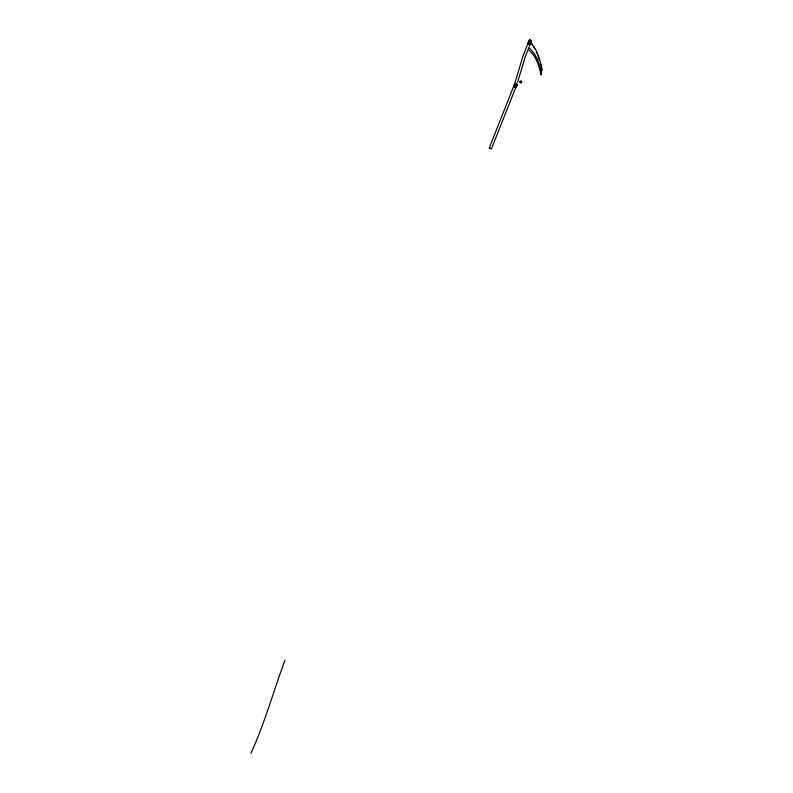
<?xml version="1.0" encoding="UTF-8"?>
<svg xmlns="http://www.w3.org/2000/svg" width="793" height="793" viewBox="0 0 793 793"><rect width="100%" height="100%" fill="white"/><g stroke="black" fill="none" stroke-linecap="round" stroke-linejoin="round"><path stroke-width="1.19" d="M529.278 44.18C526.126 44.041 529.218 43.238 529.942 44.824L525.313 56.521L517.561 82.353M530.021 44.477L531.171 41.325L529.407 40.473L527.89 43.684L530.101 44.279L529.397 44.517M529.942 44.824C528.505 45.29 530.686 44.963 529.536 44.299M489.301 147.924L491.472 148.797L515.837 87.27L514.944 86.387L513.656 86.387L489.301 147.924L491.472 148.797M513.656 86.387L514.28 87.141M528.911 50.187A70.686 33.128 -77.3 0 1 540.925 74.81L541.946 69.497A86.744 40.651 -77.3 0 0 531.677 43.526M514.627 83.939L523.083 55.768L527.741 44.011M284.984 660.143C273.496 691.169 264.753 723.137 250.905 753.35M527.89 43.684L529.407 40.473M527.96 43.823L529.199 40.483M528.594 43.437L529.665 40.493M528.881 43.496L529.942 40.552M529.169 43.595L530.239 40.641M529.446 43.714L530.517 40.76M529.694 43.853L530.765 40.899L531.538 40.582L529.912 39.68L529.367 40.245M529.655 44.547L530.963 41.048M529.863 44.527L531.102 41.196M540.945 74.79L541.599 69.417A86.744 40.651 -77.3 0 0 541.232 67.455M515.837 87.27L515.133 87.428M529.05 40.532L529.367 41.167M516.62 84.395L514.865 83.8L515.004 84.554A1.269 0.515 21.6 0 1 514.905 83.721A1.269 0.515 21.6 0 1 516.689 84.385M541.401 73.67L540.846 70.755A71.41 33.455 -77.3 0 0 529.615 48.403M527.94 43.962A1.378 0.496 19.9 0 1 528.316 43.318A1.378 0.496 19.9 0 1 530.17 44.111A1.378 0.496 19.9 0 1 529.466 44.616M529.238 41.186A1.378 0.496 19.9 0 1 529.119 40.374A1.378 0.496 19.9 0 1 531.052 40.988A1.378 0.496 19.9 0 1 530.834 41.692M514.518 86.11A1.08 0.942 56.5 0 1 515.143 84.524M516.203 86.05A1.08 0.942 56.5 0 1 515.906 86.447M514.558 86.08A1.15 1.011 56.5 0 1 515.5 84.415M516.431 85.753A1.15 1.011 56.5 0 1 515.797 86.566M517.482 84.435A1.15 1.011 56.5 0 1 516.758 85.852A1.15 1.011 56.5 0 1 515.46 84.692A1.15 1.011 56.5 0 1 516.63 83.671M517.423 84.445A1.08 0.942 56.5 0 1 516.749 85.783A1.08 0.942 56.5 0 1 515.529 84.682A1.08 0.942 56.5 0 1 516.63 83.731M514.241 87.171A1.269 0.515 21.6 0 1 513.834 86.189A1.269 0.515 21.6 0 1 515.728 86.833A1.269 0.515 21.6 0 1 515.153 87.488M531.32 43.446A86.744 40.651 -77.3 0 1 532.599 45.181M533.818 47.055A86.744 40.651 -77.3 0 1 534.958 49.057M536.385 51.932A86.744 40.651 -77.3 0 1 537.059 53.458M538.001 55.837A86.744 40.651 -77.3 0 1 538.586 57.492M538.873 58.335A86.744 40.651 -77.3 0 1 539.409 60.07M540.39 63.668A86.744 40.651 -77.3 0 1 540.826 65.541M513.953 85.138L513.973 85.079M516.124 86.477L516.471 86.08L516.124 86.477M541.441 69.388L542.095 69.417L541.441 69.388M519.831 81.669A1.08 0.942 56.5 0 0 521.209 82.898A1.08 0.942 56.5 0 0 521.398 81.154A1.08 0.942 56.5 0 0 519.831 81.669"/></g></svg>
